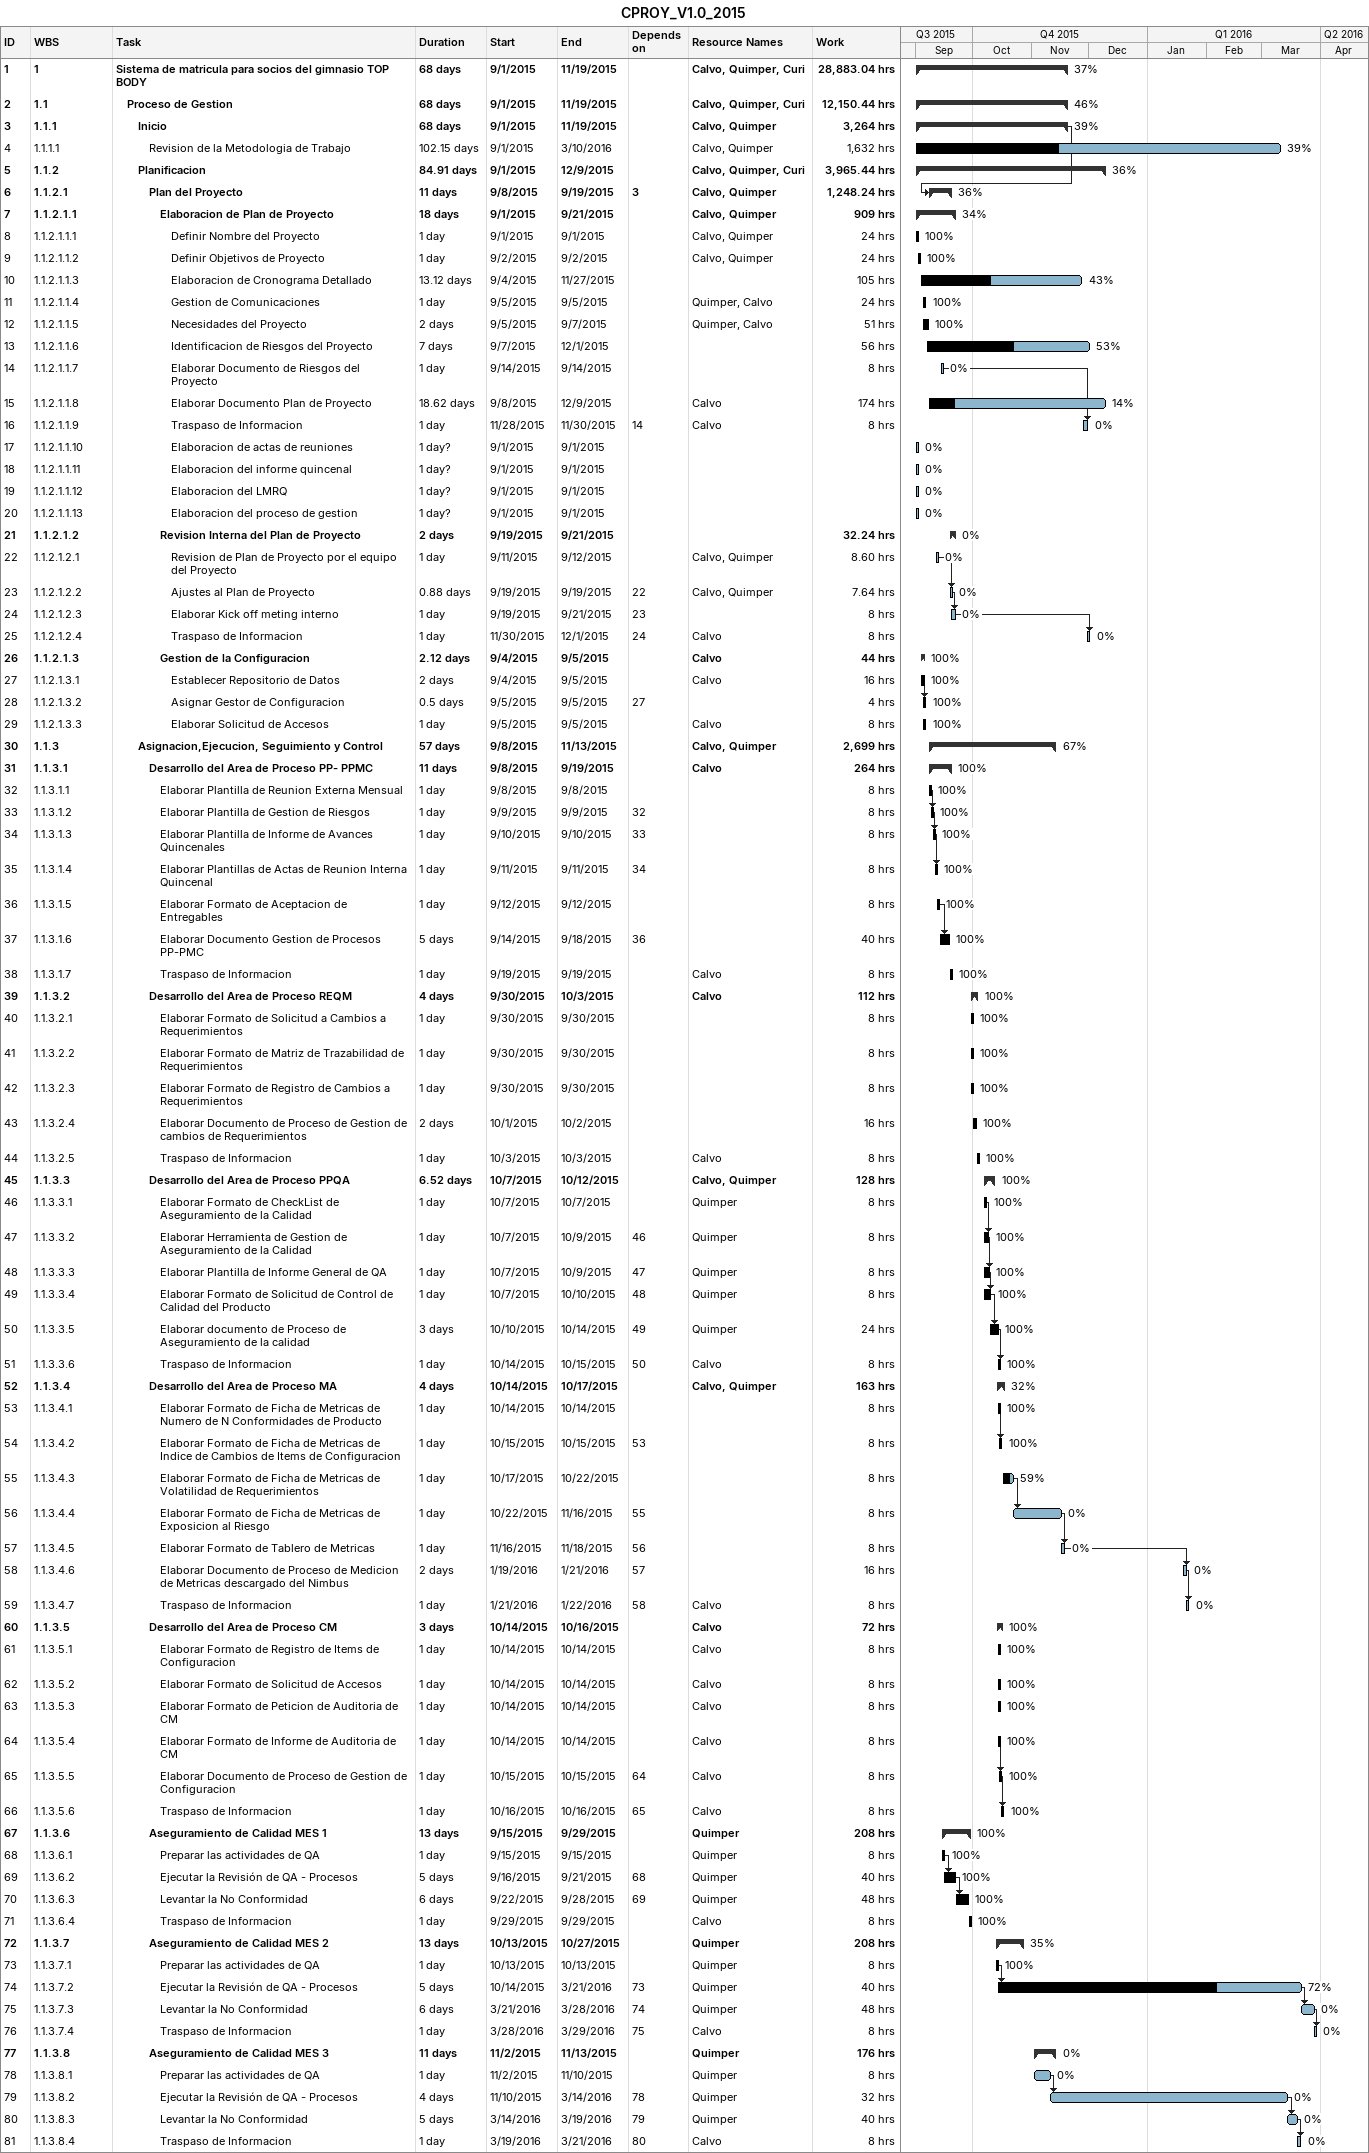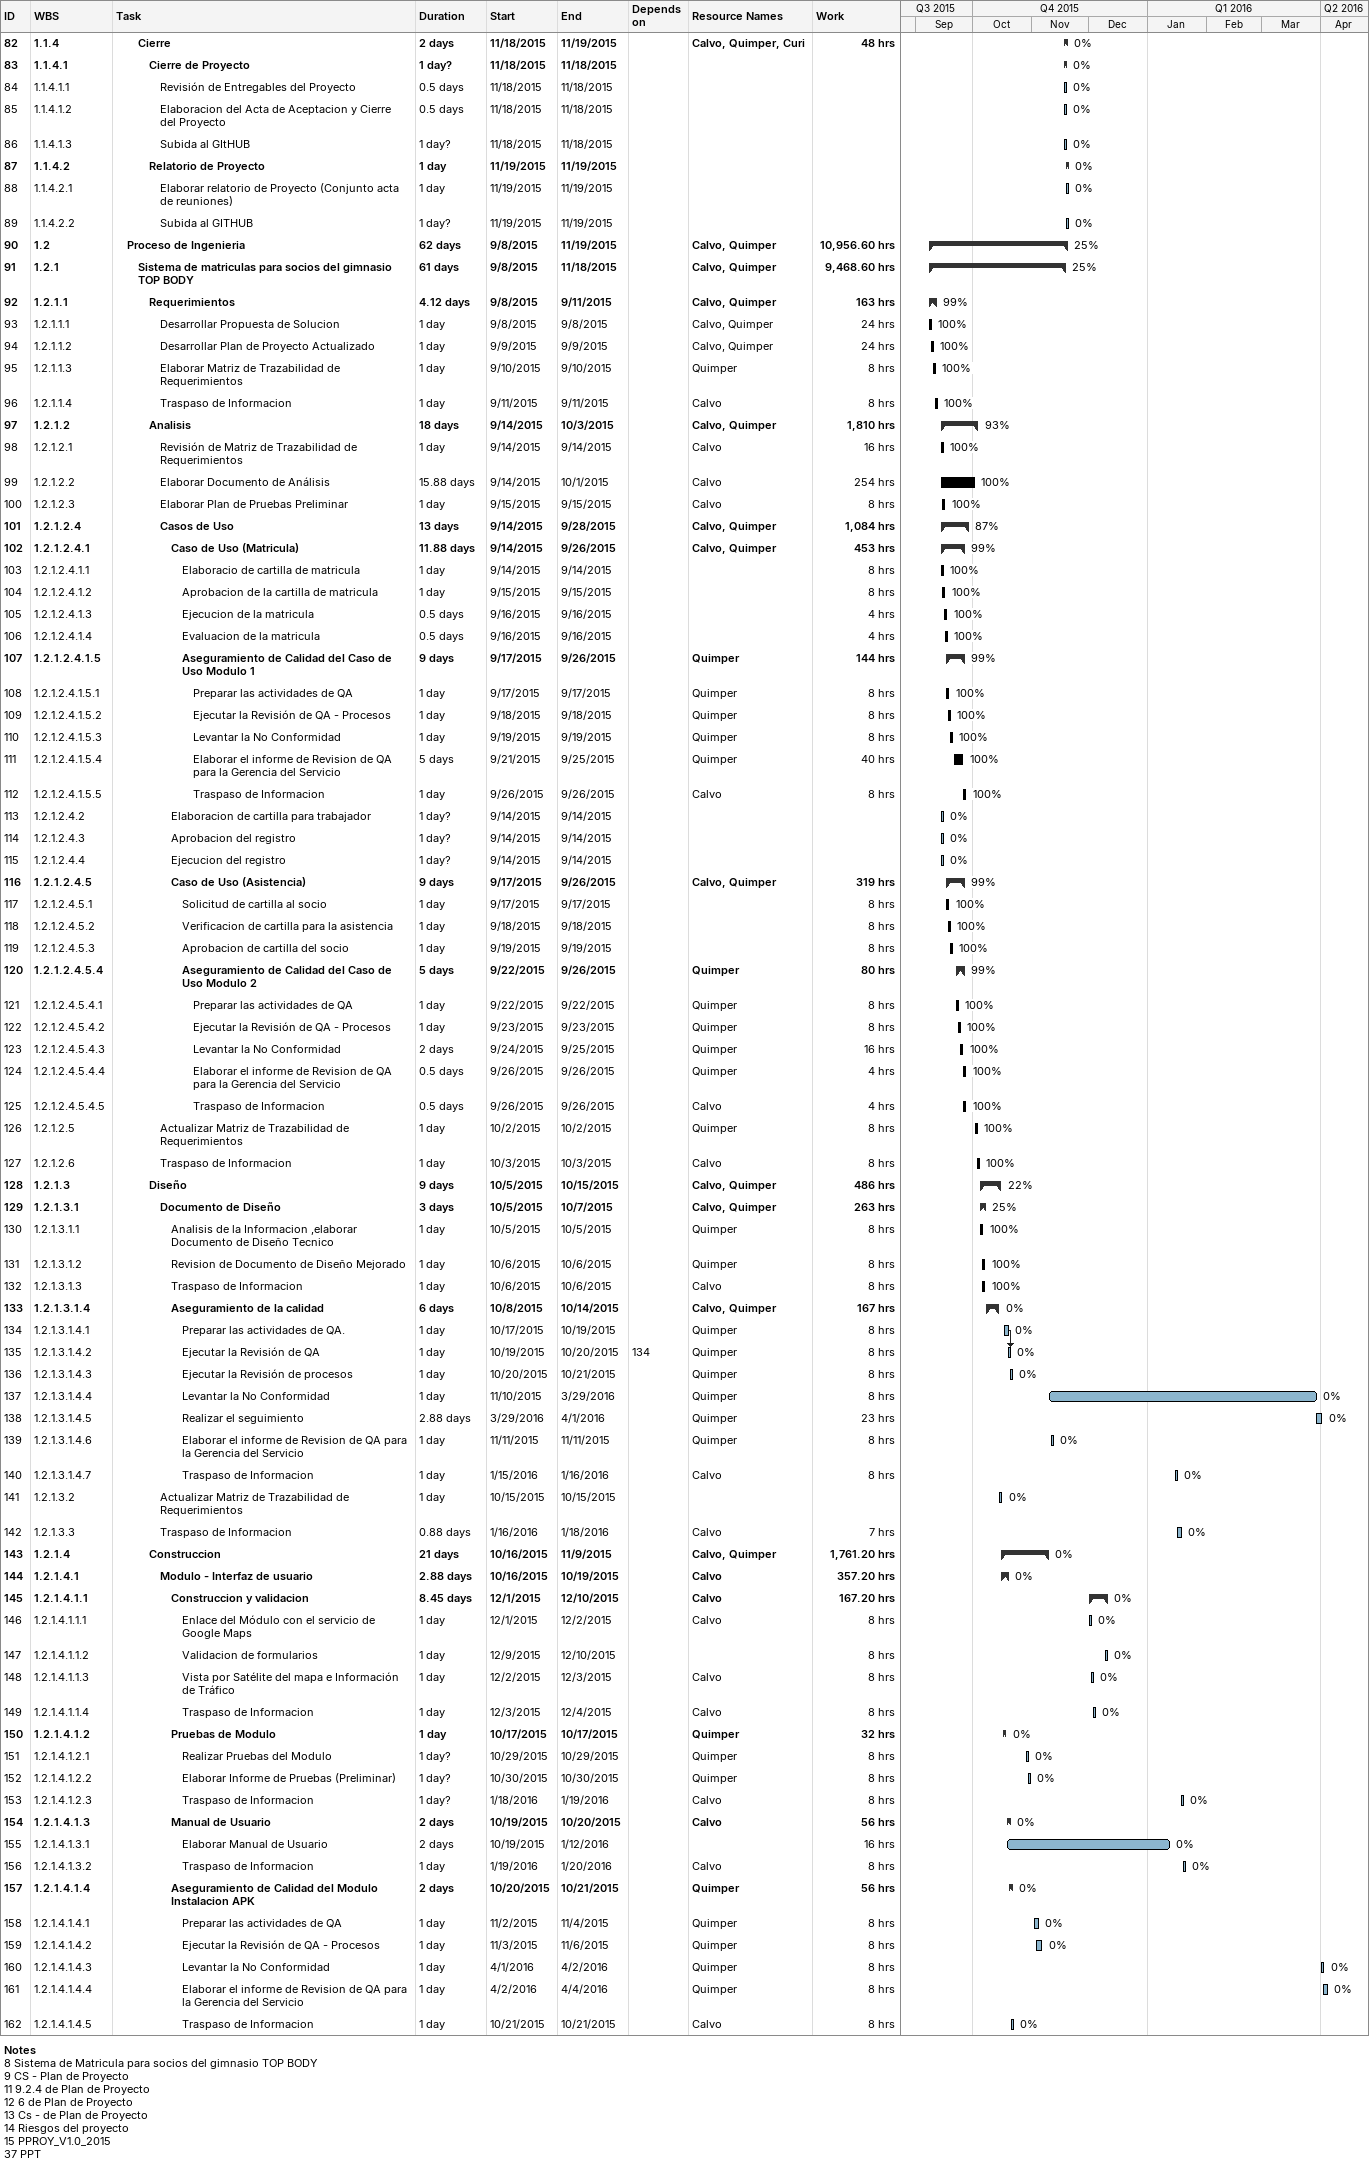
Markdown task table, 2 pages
CPROY_V1.0_2015

| ID | WBS | Task | Duration | Start | Finish | Predecessors | Resources | % complete | Work (h) |
|---|---|---|---|---|---|---|---|---|---|
| 1 | 1 | **Sistema de matricula para socios del gimnasio TOP BODY** | 68d | 2015-09-01 | 2015-11-19 |  | Calvo, Quimper, Curi | 37 | 28883.04 |
| 2 | 1.1 | **Proceso de Gestion** | 68d | 2015-09-01 | 2015-11-19 |  | Calvo, Quimper, Curi | 46 | 12150.44 |
| 3 | 1.1.1 | **Inicio** | 68d | 2015-09-01 | 2015-11-19 |  | Calvo, Quimper | 39 | 3264 |
| 4 | 1.1.1.1 | Revision de la Metodologia de Trabajo | 102.15d | 2015-09-01 | 2016-03-10 |  | Calvo, Quimper | 39 | 1632 |
| 5 | 1.1.2 | **Planificacion** | 84.91d | 2015-09-01 | 2015-12-09 |  | Calvo, Quimper, Curi | 36 | 3965.44 |
| 6 | 1.1.2.1 | **Plan del Proyecto** | 11d | 2015-09-08 | 2015-09-19 | 3 | Calvo, Quimper | 36 | 1248.24 |
| 7 | 1.1.2.1.1 | **Elaboracion de Plan de Proyecto** | 18d | 2015-09-01 | 2015-09-21 |  | Calvo, Quimper | 34 | 909 |
| 8 | 1.1.2.1.1.1 | Definir Nombre del Proyecto | 1d | 2015-09-01 | 2015-09-01 |  | Calvo, Quimper | 100 | 24 |
| 9 | 1.1.2.1.1.2 | Definir Objetivos de Proyecto | 1d | 2015-09-02 | 2015-09-02 |  | Calvo, Quimper | 100 | 24 |
| 10 | 1.1.2.1.1.3 | Elaboracion de Cronograma Detallado | 13.12d | 2015-09-04 | 2015-11-27 |  |  | 43 | 105 |
| 11 | 1.1.2.1.1.4 | Gestion de Comunicaciones | 1d | 2015-09-05 | 2015-09-05 |  | Quimper, Calvo | 100 | 24 |
| 12 | 1.1.2.1.1.5 | Necesidades del Proyecto | 2d | 2015-09-05 | 2015-09-07 |  | Quimper, Calvo | 100 | 51 |
| 13 | 1.1.2.1.1.6 | Identificacion de Riesgos del Proyecto | 7d | 2015-09-07 | 2015-12-01 |  |  | 53 | 56 |
| 14 | 1.1.2.1.1.7 | Elaborar Documento de Riesgos del Proyecto | 1d | 2015-09-14 | 2015-09-14 |  |  | 0 | 8 |
| 15 | 1.1.2.1.1.8 | Elaborar Documento Plan de Proyecto | 18.62d | 2015-09-08 | 2015-12-09 |  | Calvo | 14 | 174 |
| 16 | 1.1.2.1.1.9 | Traspaso de Informacion | 1d | 2015-11-28 | 2015-11-30 | 14 | Calvo | 0 | 8 |
| 17 | 1.1.2.1.1.10 | Elaboracion de actas de reuniones | 1d? | 2015-09-01 | 2015-09-01 |  |  | 0 |  |
| 18 | 1.1.2.1.1.11 | Elaboracion del informe quincenal | 1d? | 2015-09-01 | 2015-09-01 |  |  | 0 |  |
| 19 | 1.1.2.1.1.12 | Elaboracion del LMRQ | 1d? | 2015-09-01 | 2015-09-01 |  |  | 0 |  |
| 20 | 1.1.2.1.1.13 | Elaboracion del proceso de gestion | 1d? | 2015-09-01 | 2015-09-01 |  |  | 0 |  |
| 21 | 1.1.2.1.2 | **Revision Interna del Plan de Proyecto** | 2d | 2015-09-19 | 2015-09-21 |  |  | 0 | 32.24 |
| 22 | 1.1.2.1.2.1 | Revision de Plan de Proyecto por el equipo del Proyecto | 1d | 2015-09-11 | 2015-09-12 |  | Calvo, Quimper | 0 | 8.60 |
| 23 | 1.1.2.1.2.2 | Ajustes al Plan de Proyecto | 0.88d | 2015-09-19 | 2015-09-19 | 22 | Calvo, Quimper | 0 | 7.64 |
| 24 | 1.1.2.1.2.3 | Elaborar Kick off meting interno | 1d | 2015-09-19 | 2015-09-21 | 23 |  | 0 | 8 |
| 25 | 1.1.2.1.2.4 | Traspaso de Informacion | 1d | 2015-11-30 | 2015-12-01 | 24 | Calvo | 0 | 8 |
| 26 | 1.1.2.1.3 | **Gestion de la Configuracion** | 2.12d | 2015-09-04 | 2015-09-05 |  | Calvo | 100 | 44 |
| 27 | 1.1.2.1.3.1 | Establecer Repositorio de Datos | 2d | 2015-09-04 | 2015-09-05 |  | Calvo | 100 | 16 |
| 28 | 1.1.2.1.3.2 | Asignar Gestor de Configuracion | 0.5d | 2015-09-05 | 2015-09-05 | 27 |  | 100 | 4 |
| 29 | 1.1.2.1.3.3 | Elaborar Solicitud de Accesos | 1d | 2015-09-05 | 2015-09-05 |  | Calvo | 100 | 8 |
| 30 | 1.1.3 | **Asignacion,Ejecucion, Seguimiento y Control** | 57d | 2015-09-08 | 2015-11-13 |  | Calvo, Quimper | 67 | 2699 |
| 31 | 1.1.3.1 | **Desarrollo del Area de Proceso PP- PPMC** | 11d | 2015-09-08 | 2015-09-19 |  | Calvo | 100 | 264 |
| 32 | 1.1.3.1.1 | Elaborar Plantilla de Reunion Externa Mensual | 1d | 2015-09-08 | 2015-09-08 |  |  | 100 | 8 |
| 33 | 1.1.3.1.2 | Elaborar Plantilla de Gestion de Riesgos | 1d | 2015-09-09 | 2015-09-09 | 32 |  | 100 | 8 |
| 34 | 1.1.3.1.3 | Elaborar Plantilla de Informe de Avances Quincenales | 1d | 2015-09-10 | 2015-09-10 | 33 |  | 100 | 8 |
| 35 | 1.1.3.1.4 | Elaborar Plantillas de Actas de Reunion Interna Quincenal | 1d | 2015-09-11 | 2015-09-11 | 34 |  | 100 | 8 |
| 36 | 1.1.3.1.5 | Elaborar Formato de Aceptacion de Entregables | 1d | 2015-09-12 | 2015-09-12 |  |  | 100 | 8 |
| 37 | 1.1.3.1.6 | Elaborar Documento Gestion de Procesos PP-PMC | 5d | 2015-09-14 | 2015-09-18 | 36 |  | 100 | 40 |
| 38 | 1.1.3.1.7 | Traspaso de Informacion | 1d | 2015-09-19 | 2015-09-19 |  | Calvo | 100 | 8 |
| 39 | 1.1.3.2 | **Desarrollo del Area de Proceso REQM** | 4d | 2015-09-30 | 2015-10-03 |  | Calvo | 100 | 112 |
| 40 | 1.1.3.2.1 | Elaborar Formato de Solicitud a Cambios a Requerimientos | 1d | 2015-09-30 | 2015-09-30 |  |  | 100 | 8 |
| 41 | 1.1.3.2.2 | Elaborar Formato de Matriz de Trazabilidad de Requerimientos | 1d | 2015-09-30 | 2015-09-30 |  |  | 100 | 8 |
| 42 | 1.1.3.2.3 | Elaborar Formato de Registro de Cambios a Requerimientos | 1d | 2015-09-30 | 2015-09-30 |  |  | 100 | 8 |
| 43 | 1.1.3.2.4 | Elaborar Documento de Proceso de Gestion de cambios de Requerimientos | 2d | 2015-10-01 | 2015-10-02 |  |  | 100 | 16 |
| 44 | 1.1.3.2.5 | Traspaso de Informacion | 1d | 2015-10-03 | 2015-10-03 |  | Calvo | 100 | 8 |
| 45 | 1.1.3.3 | **Desarrollo del Area de Proceso PPQA** | 6.52d | 2015-10-07 | 2015-10-12 |  | Calvo, Quimper | 100 | 128 |
| 46 | 1.1.3.3.1 | Elaborar Formato de CheckList de Aseguramiento de la Calidad | 1d | 2015-10-07 | 2015-10-07 |  | Quimper | 100 | 8 |
| 47 | 1.1.3.3.2 | Elaborar Herramienta de Gestion de Aseguramiento de la Calidad | 1d | 2015-10-07 | 2015-10-09 | 46 | Quimper | 100 | 8 |
| 48 | 1.1.3.3.3 | Elaborar Plantilla de Informe General de QA | 1d | 2015-10-07 | 2015-10-09 | 47 | Quimper | 100 | 8 |
| 49 | 1.1.3.3.4 | Elaborar Formato de Solicitud de Control de Calidad del Producto | 1d | 2015-10-07 | 2015-10-10 | 48 | Quimper | 100 | 8 |
| 50 | 1.1.3.3.5 | Elaborar documento de Proceso de Aseguramiento de la calidad | 3d | 2015-10-10 | 2015-10-14 | 49 | Quimper | 100 | 24 |
| 51 | 1.1.3.3.6 | Traspaso de Informacion | 1d | 2015-10-14 | 2015-10-15 | 50 | Calvo | 100 | 8 |
| 52 | 1.1.3.4 | **Desarrollo del Area de Proceso MA** | 4d | 2015-10-14 | 2015-10-17 |  | Calvo, Quimper | 32 | 163 |
| 53 | 1.1.3.4.1 | Elaborar Formato de Ficha de Metricas de Numero de N Conformidades de Producto | 1d | 2015-10-14 | 2015-10-14 |  |  | 100 | 8 |
| 54 | 1.1.3.4.2 | Elaborar Formato de Ficha de Metricas de Indice de Cambios de Items de Configuracion | 1d | 2015-10-15 | 2015-10-15 | 53 |  | 100 | 8 |
| 55 | 1.1.3.4.3 | Elaborar Formato de Ficha de Metricas de Volatilidad de Requerimientos | 1d | 2015-10-17 | 2015-10-22 |  |  | 59 | 8 |
| 56 | 1.1.3.4.4 | Elaborar Formato de Ficha de Metricas de Exposicion al Riesgo | 1d | 2015-10-22 | 2015-11-16 | 55 |  | 0 | 8 |
| 57 | 1.1.3.4.5 | Elaborar Formato de Tablero de Metricas | 1d | 2015-11-16 | 2015-11-18 | 56 |  | 0 | 8 |
| 58 | 1.1.3.4.6 | Elaborar Documento de Proceso de Medicion de Metricas descargado del Nimbus | 2d | 2016-01-19 | 2016-01-21 | 57 |  | 0 | 16 |
| 59 | 1.1.3.4.7 | Traspaso de Informacion | 1d | 2016-01-21 | 2016-01-22 | 58 | Calvo | 0 | 8 |
| 60 | 1.1.3.5 | **Desarrollo del Area de Proceso CM** | 3d | 2015-10-14 | 2015-10-16 |  | Calvo | 100 | 72 |
| 61 | 1.1.3.5.1 | Elaborar Formato de Registro de Items de Configuracion | 1d | 2015-10-14 | 2015-10-14 |  | Calvo | 100 | 8 |
| 62 | 1.1.3.5.2 | Elaborar Formato de Solicitud de Accesos | 1d | 2015-10-14 | 2015-10-14 |  | Calvo | 100 | 8 |
| 63 | 1.1.3.5.3 | Elaborar Formato de Peticion de Auditoria de CM | 1d | 2015-10-14 | 2015-10-14 |  | Calvo | 100 | 8 |
| 64 | 1.1.3.5.4 | Elaborar Formato de Informe de Auditoria de CM | 1d | 2015-10-14 | 2015-10-14 |  | Calvo | 100 | 8 |
| 65 | 1.1.3.5.5 | Elaborar Documento de Proceso de Gestion de Configuracion | 1d | 2015-10-15 | 2015-10-15 | 64 | Calvo | 100 | 8 |
| 66 | 1.1.3.5.6 | Traspaso de Informacion | 1d | 2015-10-16 | 2015-10-16 | 65 | Calvo | 100 | 8 |
| 67 | 1.1.3.6 | **Aseguramiento de Calidad MES 1** | 13d | 2015-09-15 | 2015-09-29 |  | Quimper | 100 | 208 |
| 68 | 1.1.3.6.1 | Preparar las actividades de QA | 1d | 2015-09-15 | 2015-09-15 |  | Quimper | 100 | 8 |
| 69 | 1.1.3.6.2 | Ejecutar la Revisión de QA - Procesos | 5d | 2015-09-16 | 2015-09-21 | 68 | Quimper | 100 | 40 |
| 70 | 1.1.3.6.3 | Levantar la No Conformidad | 6d | 2015-09-22 | 2015-09-28 | 69 | Quimper | 100 | 48 |
| 71 | 1.1.3.6.4 | Traspaso de Informacion | 1d | 2015-09-29 | 2015-09-29 |  | Calvo | 100 | 8 |
| 72 | 1.1.3.7 | **Aseguramiento de Calidad MES 2** | 13d | 2015-10-13 | 2015-10-27 |  | Quimper | 35 | 208 |
| 73 | 1.1.3.7.1 | Preparar las actividades de QA | 1d | 2015-10-13 | 2015-10-13 |  | Quimper | 100 | 8 |
| 74 | 1.1.3.7.2 | Ejecutar la Revisión de QA - Procesos | 5d | 2015-10-14 | 2016-03-21 | 73 | Quimper | 72 | 40 |
| 75 | 1.1.3.7.3 | Levantar la No Conformidad | 6d | 2016-03-21 | 2016-03-28 | 74 | Quimper | 0 | 48 |
| 76 | 1.1.3.7.4 | Traspaso de Informacion | 1d | 2016-03-28 | 2016-03-29 | 75 | Calvo | 0 | 8 |
| 77 | 1.1.3.8 | **Aseguramiento de Calidad MES 3** | 11d | 2015-11-02 | 2015-11-13 |  | Quimper | 0 | 176 |
| 78 | 1.1.3.8.1 | Preparar las actividades de QA | 1d | 2015-11-02 | 2015-11-10 |  | Quimper | 0 | 8 |
| 79 | 1.1.3.8.2 | Ejecutar la Revisión de QA - Procesos | 4d | 2015-11-10 | 2016-03-14 | 78 | Quimper | 0 | 32 |
| 80 | 1.1.3.8.3 | Levantar la No Conformidad | 5d | 2016-03-14 | 2016-03-19 | 79 | Quimper | 0 | 40 |
| 81 | 1.1.3.8.4 | Traspaso de Informacion | 1d | 2016-03-19 | 2016-03-21 | 80 | Calvo | 0 | 8 |
| 82 | 1.1.4 | **Cierre** | 2d | 2015-11-18 | 2015-11-19 |  | Calvo, Quimper, Curi | 0 | 48 |
| 83 | 1.1.4.1 | **Cierre de Proyecto** | 1d? | 2015-11-18 | 2015-11-18 |  |  | 0 |  |
| 84 | 1.1.4.1.1 | Revisión de Entregables del Proyecto | 0.5d | 2015-11-18 | 2015-11-18 |  |  | 0 |  |
| 85 | 1.1.4.1.2 | Elaboracion del Acta de Aceptacion y Cierre del Proyecto | 0.5d | 2015-11-18 | 2015-11-18 |  |  | 0 |  |
| 86 | 1.1.4.1.3 | Subida al GItHUB | 1d? | 2015-11-18 | 2015-11-18 |  |  | 0 |  |
| 87 | 1.1.4.2 | **Relatorio de Proyecto** | 1d | 2015-11-19 | 2015-11-19 |  |  | 0 |  |
| 88 | 1.1.4.2.1 | Elaborar relatorio de Proyecto (Conjunto acta de reuniones) | 1d | 2015-11-19 | 2015-11-19 |  |  | 0 |  |
| 89 | 1.1.4.2.2 | Subida al GITHUB | 1d? | 2015-11-19 | 2015-11-19 |  |  | 0 |  |
| 90 | 1.2 | **Proceso de Ingenieria** | 62d | 2015-09-08 | 2015-11-19 |  | Calvo, Quimper | 25 | 10956.60 |
| 91 | 1.2.1 | **Sistema de matriculas para socios del gimnasio TOP BODY** | 61d | 2015-09-08 | 2015-11-18 |  | Calvo, Quimper | 25 | 9468.60 |
| 92 | 1.2.1.1 | **Requerimientos** | 4.12d | 2015-09-08 | 2015-09-11 |  | Calvo, Quimper | 99 | 163 |
| 93 | 1.2.1.1.1 | Desarrollar Propuesta de Solucion | 1d | 2015-09-08 | 2015-09-08 |  | Calvo, Quimper | 100 | 24 |
| 94 | 1.2.1.1.2 | Desarrollar Plan de Proyecto Actualizado | 1d | 2015-09-09 | 2015-09-09 |  | Calvo, Quimper | 100 | 24 |
| 95 | 1.2.1.1.3 | Elaborar Matriz de Trazabilidad de Requerimientos | 1d | 2015-09-10 | 2015-09-10 |  | Quimper | 100 | 8 |
| 96 | 1.2.1.1.4 | Traspaso de Informacion | 1d | 2015-09-11 | 2015-09-11 |  | Calvo | 100 | 8 |
| 97 | 1.2.1.2 | **Analisis** | 18d | 2015-09-14 | 2015-10-03 |  | Calvo, Quimper | 93 | 1810 |
| 98 | 1.2.1.2.1 | Revisión de Matriz de Trazabilidad de Requerimientos | 1d | 2015-09-14 | 2015-09-14 |  | Calvo | 100 | 16 |
| 99 | 1.2.1.2.2 | Elaborar Documento de Análisis | 15.88d | 2015-09-14 | 2015-10-01 |  | Calvo | 100 | 254 |
| 100 | 1.2.1.2.3 | Elaborar Plan de Pruebas Preliminar | 1d | 2015-09-15 | 2015-09-15 |  | Calvo | 100 | 8 |
| 101 | 1.2.1.2.4 | **Casos de Uso** | 13d | 2015-09-14 | 2015-09-28 |  | Calvo, Quimper | 87 | 1084 |
| 102 | 1.2.1.2.4.1 | **Caso de Uso (Matricula)** | 11.88d | 2015-09-14 | 2015-09-26 |  | Calvo, Quimper | 99 | 453 |
| 103 | 1.2.1.2.4.1.1 | Elaboracio de cartilla de matricula | 1d | 2015-09-14 | 2015-09-14 |  |  | 100 | 8 |
| 104 | 1.2.1.2.4.1.2 | Aprobacion de la cartilla de matricula | 1d | 2015-09-15 | 2015-09-15 |  |  | 100 | 8 |
| 105 | 1.2.1.2.4.1.3 | Ejecucion de la matricula | 0.5d | 2015-09-16 | 2015-09-16 |  |  | 100 | 4 |
| 106 | 1.2.1.2.4.1.4 | Evaluacion de la matricula | 0.5d | 2015-09-16 | 2015-09-16 |  |  | 100 | 4 |
| 107 | 1.2.1.2.4.1.5 | **Aseguramiento de Calidad del Caso de Uso Modulo 1** | 9d | 2015-09-17 | 2015-09-26 |  | Quimper | 99 | 144 |
| 108 | 1.2.1.2.4.1.5.1 | Preparar las actividades de QA | 1d | 2015-09-17 | 2015-09-17 |  | Quimper | 100 | 8 |
| 109 | 1.2.1.2.4.1.5.2 | Ejecutar la Revisión de QA - Procesos | 1d | 2015-09-18 | 2015-09-18 |  | Quimper | 100 | 8 |
| 110 | 1.2.1.2.4.1.5.3 | Levantar la No Conformidad | 1d | 2015-09-19 | 2015-09-19 |  | Quimper | 100 | 8 |
| 111 | 1.2.1.2.4.1.5.4 | Elaborar el informe de Revision de QA para la Gerencia del Servicio | 5d | 2015-09-21 | 2015-09-25 |  | Quimper | 100 | 40 |
| 112 | 1.2.1.2.4.1.5.5 | Traspaso de Informacion | 1d | 2015-09-26 | 2015-09-26 |  | Calvo | 100 | 8 |
| 113 | 1.2.1.2.4.2 | Elaboracion de cartilla para trabajador | 1d? | 2015-09-14 | 2015-09-14 |  |  | 0 |  |
| 114 | 1.2.1.2.4.3 | Aprobacion del registro | 1d? | 2015-09-14 | 2015-09-14 |  |  | 0 |  |
| 115 | 1.2.1.2.4.4 | Ejecucion del registro | 1d? | 2015-09-14 | 2015-09-14 |  |  | 0 |  |
| 116 | 1.2.1.2.4.5 | **Caso de Uso (Asistencia)** | 9d | 2015-09-17 | 2015-09-26 |  | Calvo, Quimper | 99 | 319 |
| 117 | 1.2.1.2.4.5.1 | Solicitud de cartilla al socio | 1d | 2015-09-17 | 2015-09-17 |  |  | 100 | 8 |
| 118 | 1.2.1.2.4.5.2 | Verificacion de cartilla para la asistencia | 1d | 2015-09-18 | 2015-09-18 |  |  | 100 | 8 |
| 119 | 1.2.1.2.4.5.3 | Aprobacion de cartilla del socio | 1d | 2015-09-19 | 2015-09-19 |  |  | 100 | 8 |
| 120 | 1.2.1.2.4.5.4 | **Aseguramiento de Calidad del Caso de Uso Modulo 2** | 5d | 2015-09-22 | 2015-09-26 |  | Quimper | 99 | 80 |
| 121 | 1.2.1.2.4.5.4.1 | Preparar las actividades de QA | 1d | 2015-09-22 | 2015-09-22 |  | Quimper | 100 | 8 |
| 122 | 1.2.1.2.4.5.4.2 | Ejecutar la Revisión de QA - Procesos | 1d | 2015-09-23 | 2015-09-23 |  | Quimper | 100 | 8 |
| 123 | 1.2.1.2.4.5.4.3 | Levantar la No Conformidad | 2d | 2015-09-24 | 2015-09-25 |  | Quimper | 100 | 16 |
| 124 | 1.2.1.2.4.5.4.4 | Elaborar el informe de Revision de QA para la Gerencia del Servicio | 0.5d | 2015-09-26 | 2015-09-26 |  | Quimper | 100 | 4 |
| 125 | 1.2.1.2.4.5.4.5 | Traspaso de Informacion | 0.5d | 2015-09-26 | 2015-09-26 |  | Calvo | 100 | 4 |
| 126 | 1.2.1.2.5 | Actualizar Matriz de Trazabilidad de Requerimientos | 1d | 2015-10-02 | 2015-10-02 |  | Quimper | 100 | 8 |
| 127 | 1.2.1.2.6 | Traspaso de Informacion | 1d | 2015-10-03 | 2015-10-03 |  | Calvo | 100 | 8 |
| 128 | 1.2.1.3 | **Diseño** | 9d | 2015-10-05 | 2015-10-15 |  | Calvo, Quimper | 22 | 486 |
| 129 | 1.2.1.3.1 | **Documento de Diseño** | 3d | 2015-10-05 | 2015-10-07 |  | Calvo, Quimper | 25 | 263 |
| 130 | 1.2.1.3.1.1 | Analisis de la Informacion ,elaborar Documento de Diseño Tecnico | 1d | 2015-10-05 | 2015-10-05 |  | Quimper | 100 | 8 |
| 131 | 1.2.1.3.1.2 | Revision de Documento de Diseño Mejorado | 1d | 2015-10-06 | 2015-10-06 |  | Quimper | 100 | 8 |
| 132 | 1.2.1.3.1.3 | Traspaso de Informacion | 1d | 2015-10-06 | 2015-10-06 |  | Calvo | 100 | 8 |
| 133 | 1.2.1.3.1.4 | **Aseguramiento de la calidad** | 6d | 2015-10-08 | 2015-10-14 |  | Calvo, Quimper | 0 | 167 |
| 134 | 1.2.1.3.1.4.1 | Preparar las actividades de QA. | 1d | 2015-10-17 | 2015-10-19 |  | Quimper | 0 | 8 |
| 135 | 1.2.1.3.1.4.2 | Ejecutar la Revisión de QA | 1d | 2015-10-19 | 2015-10-20 | 134 | Quimper | 0 | 8 |
| 136 | 1.2.1.3.1.4.3 | Ejecutar la Revisión de procesos | 1d | 2015-10-20 | 2015-10-21 |  | Quimper | 0 | 8 |
| 137 | 1.2.1.3.1.4.4 | Levantar la No Conformidad | 1d | 2015-11-10 | 2016-03-29 |  | Quimper | 0 | 8 |
| 138 | 1.2.1.3.1.4.5 | Realizar el seguimiento | 2.88d | 2016-03-29 | 2016-04-01 |  | Quimper | 0 | 23 |
| 139 | 1.2.1.3.1.4.6 | Elaborar el informe de Revision de QA para la Gerencia del Servicio | 1d | 2015-11-11 | 2015-11-11 |  | Quimper | 0 | 8 |
| 140 | 1.2.1.3.1.4.7 | Traspaso de Informacion | 1d | 2016-01-15 | 2016-01-16 |  | Calvo | 0 | 8 |
| 141 | 1.2.1.3.2 | Actualizar Matriz de Trazabilidad de Requerimientos | 1d | 2015-10-15 | 2015-10-15 |  |  | 0 |  |
| 142 | 1.2.1.3.3 | Traspaso de Informacion | 0.88d | 2016-01-16 | 2016-01-18 |  | Calvo | 0 | 7 |
| 143 | 1.2.1.4 | **Construccion** | 21d | 2015-10-16 | 2015-11-09 |  | Calvo, Quimper | 0 | 1761.20 |
| 144 | 1.2.1.4.1 | **Modulo - Interfaz de usuario** | 2.88d | 2015-10-16 | 2015-10-19 |  | Calvo | 0 | 357.20 |
| 145 | 1.2.1.4.1.1 | **Construccion y validacion** | 8.45d | 2015-12-01 | 2015-12-10 |  | Calvo | 0 | 167.20 |
| 146 | 1.2.1.4.1.1.1 | Enlace del Módulo con el servicio de Google Maps | 1d | 2015-12-01 | 2015-12-02 |  | Calvo | 0 | 8 |
| 147 | 1.2.1.4.1.1.2 | Validacion de formularios | 1d | 2015-12-09 | 2015-12-10 |  |  | 0 | 8 |
| 148 | 1.2.1.4.1.1.3 | Vista por Satélite del mapa e Información de Tráfico | 1d | 2015-12-02 | 2015-12-03 |  | Calvo | 0 | 8 |
| 149 | 1.2.1.4.1.1.4 | Traspaso de Informacion | 1d | 2015-12-03 | 2015-12-04 |  | Calvo | 0 | 8 |
| 150 | 1.2.1.4.1.2 | **Pruebas de Modulo** | 1d | 2015-10-17 | 2015-10-17 |  | Quimper | 0 | 32 |
| 151 | 1.2.1.4.1.2.1 | Realizar Pruebas del Modulo | 1d? | 2015-10-29 | 2015-10-29 |  | Quimper | 0 | 8 |
| 152 | 1.2.1.4.1.2.2 | Elaborar Informe de Pruebas (Preliminar) | 1d? | 2015-10-30 | 2015-10-30 |  | Quimper | 0 | 8 |
| 153 | 1.2.1.4.1.2.3 | Traspaso de Informacion | 1d? | 2016-01-18 | 2016-01-19 |  | Calvo | 0 | 8 |
| 154 | 1.2.1.4.1.3 | **Manual de Usuario** | 2d | 2015-10-19 | 2015-10-20 |  | Calvo | 0 | 56 |
| 155 | 1.2.1.4.1.3.1 | Elaborar Manual de Usuario | 2d | 2015-10-19 | 2016-01-12 |  |  | 0 | 16 |
| 156 | 1.2.1.4.1.3.2 | Traspaso de Informacion | 1d | 2016-01-19 | 2016-01-20 |  | Calvo | 0 | 8 |
| 157 | 1.2.1.4.1.4 | **Aseguramiento de Calidad del Modulo Instalacion APK** | 2d | 2015-10-20 | 2015-10-21 |  | Quimper | 0 | 56 |
| 158 | 1.2.1.4.1.4.1 | Preparar las actividades de QA | 1d | 2015-11-02 | 2015-11-04 |  | Quimper | 0 | 8 |
| 159 | 1.2.1.4.1.4.2 | Ejecutar la Revisión de QA - Procesos | 1d | 2015-11-03 | 2015-11-06 |  | Quimper | 0 | 8 |
| 160 | 1.2.1.4.1.4.3 | Levantar la No Conformidad | 1d | 2016-04-01 | 2016-04-02 |  | Quimper | 0 | 8 |
| 161 | 1.2.1.4.1.4.4 | Elaborar el informe de Revision de QA para la Gerencia del Servicio | 1d | 2016-04-02 | 2016-04-04 |  | Quimper | 0 | 8 |
| 162 | 1.2.1.4.1.4.5 | Traspaso de Informacion | 1d | 2015-10-21 | 2015-10-21 |  | Calvo | 0 | 8 |

Notes
- 8: Sistema de Matricula para socios del gimnasio TOP BODY
- 9: CS - Plan de Proyecto
- 11: 9.2.4 de Plan de Proyecto
- 12: 6 de Plan de Proyecto
- 13: Cs - de Plan de Proyecto
- 14: Riesgos del proyecto
- 15: PPROY_V1.0_2015
- 37: PPT
